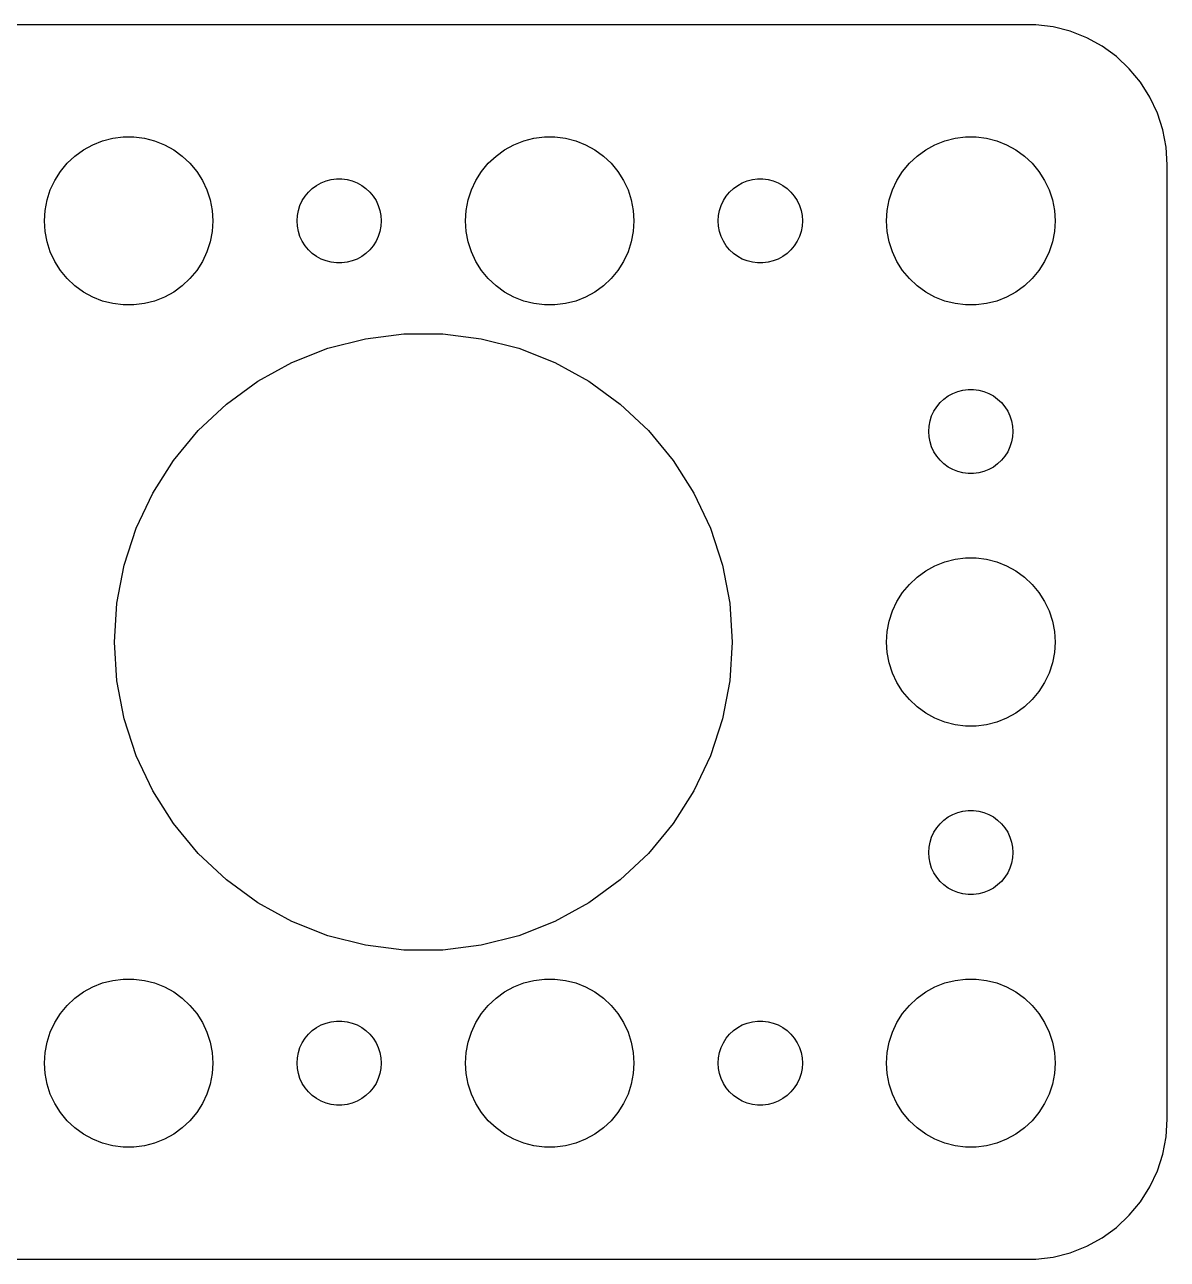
# Model space of a CAD drawing. Header units: metres. Extents: x -67 to 67, y 32 to 76.
# Drawn here: x 26.3 to 67, y 32.01 to 75.99 of the extents above; entities that cross this region are included whole.
import ezdxf

# ---------------------------------------------------------------- set-up
doc = ezdxf.new("R2010")
doc.units = ezdxf.units.M

msp = doc.modelspace()

# ---------------------------------------------------------------- linework, layer by layer
for p, q in [((62.3139, 75.9901), (-62.3139, 75.9901)), ((62.9369, 75.9114), (62.3139, 75.9901)), ((63.5451, 75.7553), (62.9369, 75.9114)), ((64.1289, 75.5241), (63.5451, 75.7553)), ((64.6791, 75.2216), (64.1289, 75.5241)), ((65.1871, 74.8526), (64.6791, 75.2216)), ((65.6448, 74.4227), (65.1871, 74.8526)), ((66.0451, 73.9389), (65.6448, 74.4227)), ((66.3815, 73.4088), (66.0451, 73.9389)), ((66.6489, 72.8406), (66.3815, 73.4088)), ((66.8429, 72.2434), (66.6489, 72.8406)), ((66.9606, 71.6267), (66.8429, 72.2434)), ((28.3925, 71.533), (28.7227, 71.7145)), ((28.7227, 71.7145), (29.0729, 71.8532)), ((29.0729, 71.8532), (29.4379, 71.9469)), ((29.4379, 71.9469), (29.8116, 71.9941)), ((29.8116, 71.9941), (30.1884, 71.9941)), ((30.1884, 71.9941), (30.5621, 71.9469)), ((30.5621, 71.9469), (30.927, 71.8532)), ((30.927, 71.8532), (31.2773, 71.7145)), ((31.2773, 71.7145), (31.6075, 71.533)), ((43.3925, 71.533), (43.7227, 71.7145)), ((43.7227, 71.7145), (44.0729, 71.8532)), ((44.0729, 71.8532), (44.4379, 71.9469)), ((44.4379, 71.9469), (44.8116, 71.9941)), ((44.8116, 71.9941), (45.1884, 71.9941)), ((45.1884, 71.9941), (45.5621, 71.9469)), ((45.5621, 71.9469), (45.927, 71.8532)), ((45.927, 71.8532), (46.2773, 71.7145)), ((46.2773, 71.7145), (46.6075, 71.533)), ((58.3925, 71.533), (58.7227, 71.7145)), ((58.7227, 71.7145), (59.0729, 71.8532)), ((59.0729, 71.8532), (59.4379, 71.9469)), ((59.4379, 71.9469), (59.8116, 71.9941)), ((59.8116, 71.9941), (60.1884, 71.9941)), ((60.1884, 71.9941), (60.5621, 71.9469)), ((60.5621, 71.9469), (60.927, 71.8532)), ((60.927, 71.8532), (61.2773, 71.7145)), ((61.2773, 71.7145), (61.6075, 71.533)), ((27.8131, 71.0536), (28.0877, 71.3115)), ((28.0877, 71.3115), (28.3925, 71.533)), ((31.6075, 71.533), (31.9123, 71.3115)), ((31.9123, 71.3115), (32.1869, 71.0536)), ((42.8131, 71.0536), (43.0877, 71.3115)), ((43.0877, 71.3115), (43.3925, 71.533)), ((46.6075, 71.533), (46.9123, 71.3115)), ((46.9123, 71.3115), (47.1869, 71.0536)), ((57.8131, 71.0536), (58.0877, 71.3115)), ((58.0877, 71.3115), (58.3925, 71.533)), ((61.6075, 71.533), (61.9123, 71.3115)), ((61.9123, 71.3115), (62.1869, 71.0536)), ((67, 71), (66.9606, 71.6267)), ((27.5729, 70.7634), (27.8131, 71.0536)), ((32.1869, 71.0536), (32.427, 70.7634)), ((42.5729, 70.7634), (42.8131, 71.0536)), ((47.1869, 71.0536), (47.427, 70.7634)), ((57.5729, 70.7634), (57.8131, 71.0536)), ((62.1869, 71.0536), (62.427, 70.7634)), ((67, 37), (67, 71)), ((27.2107, 70.1044), (27.3711, 70.4453)), ((27.3711, 70.4453), (27.5729, 70.7634)), ((32.427, 70.7634), (32.6289, 70.4453)), ((32.6289, 70.4453), (32.7893, 70.1044)), ((36.8613, 70.3572), (37.0365, 70.4266)), ((37.0365, 70.4266), (37.2189, 70.4734)), ((37.2189, 70.4734), (37.4058, 70.497)), ((37.4058, 70.497), (37.5942, 70.497)), ((37.5942, 70.497), (37.7811, 70.4734)), ((37.7811, 70.4734), (37.9635, 70.4266)), ((37.9635, 70.4266), (38.1387, 70.3572)), ((42.2107, 70.1044), (42.3711, 70.4453)), ((42.3711, 70.4453), (42.5729, 70.7634)), ((47.427, 70.7634), (47.6289, 70.4453)), ((47.6289, 70.4453), (47.7893, 70.1044)), ((51.8613, 70.3572), (52.0365, 70.4266)), ((52.0365, 70.4266), (52.2189, 70.4734)), ((52.2189, 70.4734), (52.4058, 70.497)), ((52.4058, 70.497), (52.5942, 70.497)), ((52.5942, 70.497), (52.7811, 70.4734)), ((52.7811, 70.4734), (52.9635, 70.4266)), ((52.9635, 70.4266), (53.1387, 70.3572)), ((57.2107, 70.1044), (57.3711, 70.4453)), ((57.3711, 70.4453), (57.5729, 70.7634)), ((62.427, 70.7634), (62.6289, 70.4453)), ((62.6289, 70.4453), (62.7893, 70.1044)), ((27.0942, 69.7461), (27.2107, 70.1044)), ((32.7893, 70.1044), (32.9057, 69.7461)), ((36.2865, 69.8817), (36.4065, 70.0268)), ((36.4065, 70.0268), (36.5439, 70.1558)), ((36.5439, 70.1558), (36.6963, 70.2665)), ((36.6963, 70.2665), (36.8613, 70.3572)), ((38.1387, 70.3572), (38.3037, 70.2665)), ((38.3037, 70.2665), (38.4561, 70.1558)), ((38.4561, 70.1558), (38.5934, 70.0268)), ((38.5934, 70.0268), (38.7135, 69.8817)), ((42.0942, 69.7461), (42.2107, 70.1044)), ((47.7893, 70.1044), (47.9057, 69.7461)), ((51.2865, 69.8817), (51.4065, 70.0268)), ((51.4065, 70.0268), (51.5439, 70.1558)), ((51.5439, 70.1558), (51.6963, 70.2665)), ((51.6963, 70.2665), (51.8613, 70.3572)), ((53.1387, 70.3572), (53.3037, 70.2665)), ((53.3037, 70.2665), (53.4561, 70.1558)), ((53.4561, 70.1558), (53.5934, 70.0268)), ((53.5934, 70.0268), (53.7135, 69.8817)), ((57.0942, 69.7461), (57.2107, 70.1044)), ((62.7893, 70.1044), (62.9057, 69.7461)), ((27.0237, 69.376), (27.0942, 69.7461)), ((32.9057, 69.7461), (32.9763, 69.376)), ((36.0471, 69.373), (36.1053, 69.5522)), ((36.1053, 69.5522), (36.1855, 69.7226)), ((36.1855, 69.7226), (36.2865, 69.8817)), ((38.7135, 69.8817), (38.8145, 69.7226)), ((38.8145, 69.7226), (38.8947, 69.5522)), ((38.8947, 69.5522), (38.9529, 69.373)), ((42.0237, 69.376), (42.0942, 69.7461)), ((47.9057, 69.7461), (47.9763, 69.376)), ((51.0471, 69.373), (51.1053, 69.5522)), ((51.1053, 69.5522), (51.1855, 69.7226)), ((51.1855, 69.7226), (51.2865, 69.8817)), ((53.7135, 69.8817), (53.8145, 69.7226)), ((53.8145, 69.7226), (53.8947, 69.5522)), ((53.8947, 69.5522), (53.9529, 69.373)), ((57.0237, 69.376), (57.0942, 69.7461)), ((62.9057, 69.7461), (62.9763, 69.376)), ((27, 69), (27.0237, 69.376)), ((32.9763, 69.376), (33, 69)), ((36, 69), (36.0118, 69.188)), ((36.0118, 69.188), (36.0471, 69.373)), ((38.9529, 69.373), (38.9882, 69.188)), ((38.9882, 69.188), (39, 69)), ((42, 69), (42.0237, 69.376)), ((47.9763, 69.376), (48, 69)), ((51, 69), (51.0118, 69.188)), ((51.0118, 69.188), (51.0471, 69.373)), ((53.9529, 69.373), (53.9882, 69.188)), ((53.9882, 69.188), (54, 69)), ((57, 69), (57.0237, 69.376)), ((62.9763, 69.376), (63, 69)), ((27.0237, 68.624), (27, 69)), ((27.0942, 68.2539), (27.0237, 68.624)), ((32.9763, 68.624), (32.9057, 68.2539)), ((33, 69), (32.9763, 68.624)), ((36.0118, 68.812), (36, 69)), ((36.0471, 68.627), (36.0118, 68.812)), ((36.1053, 68.4478), (36.0471, 68.627)), ((38.9529, 68.627), (38.8947, 68.4478)), ((38.9882, 68.812), (38.9529, 68.627)), ((39, 69), (38.9882, 68.812)), ((42.0237, 68.624), (42, 69)), ((42.0942, 68.2539), (42.0237, 68.624)), ((47.9763, 68.624), (47.9057, 68.2539)), ((48, 69), (47.9763, 68.624)), ((51.0118, 68.812), (51, 69)), ((51.0471, 68.627), (51.0118, 68.812)), ((51.1053, 68.4478), (51.0471, 68.627)), ((53.9529, 68.627), (53.8947, 68.4478)), ((53.9882, 68.812), (53.9529, 68.627)), ((54, 69), (53.9882, 68.812)), ((57.0237, 68.624), (57, 69)), ((57.0942, 68.2539), (57.0237, 68.624)), ((62.9763, 68.624), (62.9057, 68.2539)), ((63, 69), (62.9763, 68.624)), ((27.2107, 67.8956), (27.0942, 68.2539)), ((32.9057, 68.2539), (32.7893, 67.8956)), ((36.1855, 68.2774), (36.1053, 68.4478)), ((36.2865, 68.1183), (36.1855, 68.2774)), ((38.8145, 68.2774), (38.7135, 68.1183)), ((38.8947, 68.4478), (38.8145, 68.2774)), ((42.2107, 67.8956), (42.0942, 68.2539)), ((47.9057, 68.2539), (47.7893, 67.8956)), ((51.1855, 68.2774), (51.1053, 68.4478)), ((51.2865, 68.1183), (51.1855, 68.2774)), ((53.8145, 68.2774), (53.7135, 68.1183)), ((53.8947, 68.4478), (53.8145, 68.2774)), ((57.2107, 67.8956), (57.0942, 68.2539)), ((62.9057, 68.2539), (62.7893, 67.8956)), ((27.3711, 67.5547), (27.2107, 67.8956)), ((32.7893, 67.8956), (32.6289, 67.5547)), ((36.4065, 67.9732), (36.2865, 68.1183)), ((36.5439, 67.8442), (36.4065, 67.9732)), ((36.6963, 67.7335), (36.5439, 67.8442)), ((36.8613, 67.6427), (36.6963, 67.7335)), ((38.3037, 67.7335), (38.1387, 67.6427)), ((38.4561, 67.8442), (38.3037, 67.7335)), ((38.5934, 67.9732), (38.4561, 67.8442)), ((38.7135, 68.1183), (38.5934, 67.9732)), ((42.3711, 67.5547), (42.2107, 67.8956)), ((47.7893, 67.8956), (47.6289, 67.5547)), ((51.4065, 67.9732), (51.2865, 68.1183)), ((51.5439, 67.8442), (51.4065, 67.9732)), ((51.6963, 67.7335), (51.5439, 67.8442)), ((51.8613, 67.6427), (51.6963, 67.7335)), ((53.3037, 67.7335), (53.1387, 67.6427)), ((53.4561, 67.8442), (53.3037, 67.7335)), ((53.5934, 67.9732), (53.4561, 67.8442)), ((53.7135, 68.1183), (53.5934, 67.9732)), ((57.3711, 67.5547), (57.2107, 67.8956)), ((62.7893, 67.8956), (62.6289, 67.5547)), ((27.5729, 67.2366), (27.3711, 67.5547)), ((32.6289, 67.5547), (32.427, 67.2366)), ((37.0365, 67.5734), (36.8613, 67.6427)), ((37.2189, 67.5266), (37.0365, 67.5734)), ((37.4058, 67.5029), (37.2189, 67.5266)), ((37.5942, 67.5029), (37.4058, 67.5029)), ((37.7811, 67.5266), (37.5942, 67.5029)), ((37.9635, 67.5734), (37.7811, 67.5266)), ((38.1387, 67.6427), (37.9635, 67.5734)), ((42.5729, 67.2366), (42.3711, 67.5547)), ((47.6289, 67.5547), (47.427, 67.2366)), ((52.0365, 67.5734), (51.8613, 67.6427)), ((52.2189, 67.5266), (52.0365, 67.5734)), ((52.4058, 67.5029), (52.2189, 67.5266)), ((52.5942, 67.5029), (52.4058, 67.5029)), ((52.7811, 67.5266), (52.5942, 67.5029)), ((52.9635, 67.5734), (52.7811, 67.5266)), ((53.1387, 67.6427), (52.9635, 67.5734)), ((57.5729, 67.2366), (57.3711, 67.5547)), ((62.6289, 67.5547), (62.427, 67.2366)), ((27.8131, 66.9464), (27.5729, 67.2366)), ((28.0877, 66.6884), (27.8131, 66.9464)), ((32.1869, 66.9464), (31.9123, 66.6884)), ((32.427, 67.2366), (32.1869, 66.9464)), ((42.8131, 66.9464), (42.5729, 67.2366)), ((43.0877, 66.6884), (42.8131, 66.9464)), ((47.1869, 66.9464), (46.9123, 66.6884)), ((47.427, 67.2366), (47.1869, 66.9464)), ((57.8131, 66.9464), (57.5729, 67.2366)), ((58.0877, 66.6884), (57.8131, 66.9464)), ((62.1869, 66.9464), (61.9123, 66.6884)), ((62.427, 67.2366), (62.1869, 66.9464)), ((28.3925, 66.467), (28.0877, 66.6884)), ((28.7227, 66.2855), (28.3925, 66.467)), ((31.6075, 66.467), (31.2773, 66.2855)), ((31.9123, 66.6884), (31.6075, 66.467)), ((43.3925, 66.467), (43.0877, 66.6884)), ((43.7227, 66.2855), (43.3925, 66.467)), ((46.6075, 66.467), (46.2773, 66.2855)), ((46.9123, 66.6884), (46.6075, 66.467)), ((58.3925, 66.467), (58.0877, 66.6884)), ((58.7227, 66.2855), (58.3925, 66.467)), ((61.6075, 66.467), (61.2773, 66.2855)), ((61.9123, 66.6884), (61.6075, 66.467)), ((29.0729, 66.1468), (28.7227, 66.2855)), ((29.4379, 66.0531), (29.0729, 66.1468)), ((29.8116, 66.0059), (29.4379, 66.0531)), ((30.1884, 66.0059), (29.8116, 66.0059)), ((30.5621, 66.0531), (30.1884, 66.0059)), ((30.927, 66.1468), (30.5621, 66.0531)), ((31.2773, 66.2855), (30.927, 66.1468)), ((44.0729, 66.1468), (43.7227, 66.2855)), ((44.4379, 66.0531), (44.0729, 66.1468)), ((44.8116, 66.0059), (44.4379, 66.0531)), ((45.1884, 66.0059), (44.8116, 66.0059)), ((45.5621, 66.0531), (45.1884, 66.0059)), ((45.927, 66.1468), (45.5621, 66.0531)), ((46.2773, 66.2855), (45.927, 66.1468)), ((59.0729, 66.1468), (58.7227, 66.2855)), ((59.4379, 66.0531), (59.0729, 66.1468)), ((59.8116, 66.0059), (59.4379, 66.0531)), ((60.1884, 66.0059), (59.8116, 66.0059)), ((60.5621, 66.0531), (60.1884, 66.0059)), ((60.927, 66.1468), (60.5621, 66.0531)), ((61.2773, 66.2855), (60.927, 66.1468)), ((37.1008, 64.4616), (38.4388, 64.8051)), ((38.4388, 64.8051), (39.8093, 64.9783)), ((39.8093, 64.9783), (41.1907, 64.9783)), ((41.1907, 64.9783), (42.5612, 64.8051)), ((42.5612, 64.8051), (43.8992, 64.4616)), ((35.8164, 63.9531), (37.1008, 64.4616)), ((43.8992, 64.4616), (45.1836, 63.9531)), ((34.6059, 63.2876), (35.8164, 63.9531)), ((45.1836, 63.9531), (46.3941, 63.2876)), ((33.4883, 62.4756), (34.6059, 63.2876)), ((46.3941, 63.2876), (47.5117, 62.4756)), ((59.3613, 62.8572), (59.5365, 62.9266)), ((59.5365, 62.9266), (59.7189, 62.9734)), ((59.7189, 62.9734), (59.9058, 62.997)), ((59.9058, 62.997), (60.0942, 62.997)), ((60.0942, 62.997), (60.2811, 62.9734)), ((60.2811, 62.9734), (60.4635, 62.9266)), ((60.4635, 62.9266), (60.6387, 62.8572)), ((32.4813, 61.53), (33.4883, 62.4756)), ((47.5117, 62.4756), (48.5186, 61.53)), ((58.7865, 62.3817), (58.9065, 62.5268)), ((58.9065, 62.5268), (59.0439, 62.6558)), ((59.0439, 62.6558), (59.1963, 62.7665)), ((59.1963, 62.7665), (59.3613, 62.8572)), ((60.6387, 62.8572), (60.8037, 62.7665)), ((60.8037, 62.7665), (60.9561, 62.6558)), ((60.9561, 62.6558), (61.0934, 62.5268)), ((61.0934, 62.5268), (61.2135, 62.3817)), ((58.5471, 61.873), (58.6053, 62.0522)), ((58.6053, 62.0522), (58.6855, 62.2226)), ((58.6855, 62.2226), (58.7865, 62.3817)), ((61.2135, 62.3817), (61.3145, 62.2226)), ((61.3145, 62.2226), (61.3947, 62.0522)), ((61.3947, 62.0522), (61.4529, 61.873)), ((58.5, 61.5), (58.5118, 61.688)), ((58.5118, 61.688), (58.5471, 61.873)), ((61.4529, 61.873), (61.4882, 61.688)), ((61.4882, 61.688), (61.5, 61.5)), ((31.6008, 60.4656), (32.4813, 61.53)), ((48.5186, 61.53), (49.3992, 60.4656)), ((58.5118, 61.312), (58.5, 61.5)), ((58.5471, 61.127), (58.5118, 61.312)), ((61.4882, 61.312), (61.4529, 61.127)), ((61.5, 61.5), (61.4882, 61.312)), ((58.6053, 60.9478), (58.5471, 61.127)), ((58.6855, 60.7774), (58.6053, 60.9478)), ((58.7865, 60.6183), (58.6855, 60.7774)), ((61.3145, 60.7774), (61.2135, 60.6183)), ((61.3947, 60.9478), (61.3145, 60.7774)), ((61.4529, 61.127), (61.3947, 60.9478)), ((30.8606, 59.2993), (31.6008, 60.4656)), ((49.3992, 60.4656), (50.1394, 59.2993)), ((58.9065, 60.4732), (58.7865, 60.6183)), ((59.0439, 60.3442), (58.9065, 60.4732)), ((59.1963, 60.2335), (59.0439, 60.3442)), ((60.9561, 60.3442), (60.8037, 60.2335)), ((61.0934, 60.4732), (60.9561, 60.3442)), ((61.2135, 60.6183), (61.0934, 60.4732)), ((59.3613, 60.1427), (59.1963, 60.2335)), ((59.5365, 60.0734), (59.3613, 60.1427)), ((59.7189, 60.0266), (59.5365, 60.0734)), ((59.9058, 60.0029), (59.7189, 60.0266)), ((60.0942, 60.0029), (59.9058, 60.0029)), ((60.2811, 60.0266), (60.0942, 60.0029)), ((60.4635, 60.0734), (60.2811, 60.0266)), ((60.6387, 60.1427), (60.4635, 60.0734)), ((60.8037, 60.2335), (60.6387, 60.1427)), ((30.2724, 58.0494), (30.8606, 59.2993)), ((50.1394, 59.2993), (50.7275, 58.0494)), ((29.8456, 56.7356), (30.2724, 58.0494)), ((50.7275, 58.0494), (51.1544, 56.7356)), ((29.5867, 55.3787), (29.8456, 56.7356)), ((51.1544, 56.7356), (51.4133, 55.3787)), ((58.7227, 56.7145), (59.0729, 56.8532)), ((59.0729, 56.8532), (59.4379, 56.9469)), ((59.4379, 56.9469), (59.8116, 56.9941)), ((59.8116, 56.9941), (60.1884, 56.9941)), ((60.1884, 56.9941), (60.5621, 56.9469)), ((60.5621, 56.9469), (60.927, 56.8532)), ((60.927, 56.8532), (61.2773, 56.7145)), ((57.8131, 56.0536), (58.0877, 56.3115)), ((58.0877, 56.3115), (58.3925, 56.533)), ((58.3925, 56.533), (58.7227, 56.7145)), ((61.2773, 56.7145), (61.6075, 56.533)), ((61.6075, 56.533), (61.9123, 56.3115)), ((61.9123, 56.3115), (62.1869, 56.0536)), ((57.5729, 55.7634), (57.8131, 56.0536)), ((62.1869, 56.0536), (62.427, 55.7634)), ((57.2107, 55.1044), (57.3711, 55.4453)), ((57.3711, 55.4453), (57.5729, 55.7634)), ((62.427, 55.7634), (62.6289, 55.4453)), ((62.6289, 55.4453), (62.7893, 55.1044)), ((29.5, 54), (29.5867, 55.3787)), ((51.4133, 55.3787), (51.5, 54)), ((57.0942, 54.7461), (57.2107, 55.1044)), ((62.7893, 55.1044), (62.9057, 54.7461)), ((57.0237, 54.376), (57.0942, 54.7461)), ((62.9057, 54.7461), (62.9763, 54.376)), ((57, 54), (57.0237, 54.376)), ((62.9763, 54.376), (63, 54)), ((29.5867, 52.6213), (29.5, 54)), ((51.5, 54), (51.4133, 52.6213)), ((57.0237, 53.624), (57, 54)), ((63, 54), (62.9763, 53.624)), ((57.0942, 53.2539), (57.0237, 53.624)), ((57.2107, 52.8956), (57.0942, 53.2539)), ((62.9057, 53.2539), (62.7893, 52.8956)), ((62.9763, 53.624), (62.9057, 53.2539)), ((57.3711, 52.5547), (57.2107, 52.8956)), ((62.7893, 52.8956), (62.6289, 52.5547)), ((29.8456, 51.2644), (29.5867, 52.6213)), ((51.4133, 52.6213), (51.1544, 51.2644)), ((57.5729, 52.2366), (57.3711, 52.5547)), ((62.6289, 52.5547), (62.427, 52.2366)), ((57.8131, 51.9464), (57.5729, 52.2366)), ((58.0877, 51.6885), (57.8131, 51.9464)), ((62.1869, 51.9464), (61.9123, 51.6885)), ((62.427, 52.2366), (62.1869, 51.9464)), ((58.3925, 51.467), (58.0877, 51.6885)), ((58.7227, 51.2855), (58.3925, 51.467)), ((61.6075, 51.467), (61.2773, 51.2855)), ((61.9123, 51.6885), (61.6075, 51.467)), ((30.2724, 49.9506), (29.8456, 51.2644)), ((51.1544, 51.2644), (50.7275, 49.9506)), ((59.0729, 51.1468), (58.7227, 51.2855)), ((59.4379, 51.0531), (59.0729, 51.1468)), ((59.8116, 51.0059), (59.4379, 51.0531)), ((60.5621, 51.0531), (60.1884, 51.0059)), ((60.927, 51.1468), (60.5621, 51.0531)), ((61.2773, 51.2855), (60.927, 51.1468)), ((60.1884, 51.0059), (59.8116, 51.0059)), ((30.8606, 48.7007), (30.2724, 49.9506)), ((50.7275, 49.9506), (50.1394, 48.7007)), ((31.6008, 47.5344), (30.8606, 48.7007)), ((50.1394, 48.7007), (49.3992, 47.5344)), ((59.5365, 47.9266), (59.7189, 47.9734)), ((59.7189, 47.9734), (59.9058, 47.9971)), ((59.9058, 47.9971), (60.0942, 47.9971)), ((60.0942, 47.9971), (60.2811, 47.9734)), ((60.2811, 47.9734), (60.4635, 47.9266)), ((32.4813, 46.47), (31.6008, 47.5344)), ((49.3992, 47.5344), (48.5186, 46.47)), ((58.7865, 47.3817), (58.9065, 47.5268)), ((58.9065, 47.5268), (59.0439, 47.6558)), ((59.0439, 47.6558), (59.1963, 47.7665)), ((59.1963, 47.7665), (59.3613, 47.8573)), ((59.3613, 47.8573), (59.5365, 47.9266)), ((60.4635, 47.9266), (60.6387, 47.8573)), ((60.6387, 47.8573), (60.8037, 47.7665)), ((60.8037, 47.7665), (60.9561, 47.6558)), ((60.9561, 47.6558), (61.0934, 47.5268)), ((61.0934, 47.5268), (61.2135, 47.3817)), ((58.6053, 47.0522), (58.6855, 47.2226)), ((58.6855, 47.2226), (58.7865, 47.3817)), ((61.2135, 47.3817), (61.3145, 47.2226)), ((61.3145, 47.2226), (61.3947, 47.0522)), ((58.5, 46.5), (58.5118, 46.688)), ((58.5118, 46.688), (58.5471, 46.873)), ((58.5471, 46.873), (58.6053, 47.0522)), ((61.3947, 47.0522), (61.4529, 46.873)), ((61.4529, 46.873), (61.4882, 46.688)), ((61.4882, 46.688), (61.5, 46.5)), ((33.4883, 45.5244), (32.4813, 46.47)), ((48.5186, 46.47), (47.5117, 45.5244)), ((58.5118, 46.312), (58.5, 46.5)), ((58.5471, 46.127), (58.5118, 46.312)), ((61.4882, 46.312), (61.4529, 46.127)), ((61.5, 46.5), (61.4882, 46.312)), ((58.6053, 45.9478), (58.5471, 46.127)), ((58.6855, 45.7774), (58.6053, 45.9478)), ((58.7865, 45.6183), (58.6855, 45.7774)), ((61.3145, 45.7774), (61.2135, 45.6183)), ((61.3947, 45.9478), (61.3145, 45.7774)), ((61.4529, 46.127), (61.3947, 45.9478)), ((34.6059, 44.7124), (33.4883, 45.5244)), ((47.5117, 45.5244), (46.3941, 44.7124)), ((58.9065, 45.4732), (58.7865, 45.6183)), ((59.0439, 45.3442), (58.9065, 45.4732)), ((59.1963, 45.2335), (59.0439, 45.3442)), ((60.9561, 45.3442), (60.8037, 45.2335)), ((61.0934, 45.4732), (60.9561, 45.3442)), ((61.2135, 45.6183), (61.0934, 45.4732)), ((59.3613, 45.1428), (59.1963, 45.2335)), ((59.5365, 45.0734), (59.3613, 45.1428)), ((59.7189, 45.0266), (59.5365, 45.0734)), ((59.9058, 45.003), (59.7189, 45.0266)), ((60.0942, 45.003), (59.9058, 45.003)), ((60.2811, 45.0266), (60.0942, 45.003)), ((60.4635, 45.0734), (60.2811, 45.0266)), ((60.6387, 45.1428), (60.4635, 45.0734)), ((60.8037, 45.2335), (60.6387, 45.1428)), ((35.8164, 44.0469), (34.6059, 44.7124)), ((46.3941, 44.7124), (45.1836, 44.0469)), ((37.1008, 43.5384), (35.8164, 44.0469)), ((45.1836, 44.0469), (43.8992, 43.5384)), ((38.4388, 43.1949), (37.1008, 43.5384)), ((39.8093, 43.0217), (38.4388, 43.1949)), ((42.5612, 43.1949), (41.1907, 43.0217)), ((43.8992, 43.5384), (42.5612, 43.1949)), ((41.1907, 43.0217), (39.8093, 43.0217)), ((28.7227, 41.7145), (29.0729, 41.8532)), ((29.0729, 41.8532), (29.4379, 41.9469)), ((29.4379, 41.9469), (29.8116, 41.9941)), ((29.8116, 41.9941), (30.1884, 41.9941)), ((30.1884, 41.9941), (30.5621, 41.9469)), ((30.5621, 41.9469), (30.927, 41.8532)), ((30.927, 41.8532), (31.2773, 41.7145)), ((43.7227, 41.7145), (44.0729, 41.8532)), ((44.0729, 41.8532), (44.4379, 41.9469)), ((44.4379, 41.9469), (44.8116, 41.9941)), ((44.8116, 41.9941), (45.1884, 41.9941)), ((45.1884, 41.9941), (45.5621, 41.9469)), ((45.5621, 41.9469), (45.927, 41.8532)), ((45.927, 41.8532), (46.2773, 41.7145)), ((58.7227, 41.7145), (59.0729, 41.8532)), ((59.0729, 41.8532), (59.4379, 41.9469)), ((59.4379, 41.9469), (59.8116, 41.9941)), ((59.8116, 41.9941), (60.1884, 41.9941)), ((60.1884, 41.9941), (60.5621, 41.9469)), ((60.5621, 41.9469), (60.927, 41.8532)), ((60.927, 41.8532), (61.2773, 41.7145)), ((28.0877, 41.3116), (28.3925, 41.533)), ((28.3925, 41.533), (28.7227, 41.7145)), ((31.2773, 41.7145), (31.6075, 41.533)), ((31.6075, 41.533), (31.9123, 41.3116)), ((43.0877, 41.3116), (43.3925, 41.533)), ((43.3925, 41.533), (43.7227, 41.7145)), ((46.2773, 41.7145), (46.6075, 41.533)), ((46.6075, 41.533), (46.9123, 41.3116)), ((58.0877, 41.3116), (58.3925, 41.533)), ((58.3925, 41.533), (58.7227, 41.7145)), ((61.2773, 41.7145), (61.6075, 41.533)), ((61.6075, 41.533), (61.9123, 41.3116)), ((27.5729, 40.7634), (27.8131, 41.0536)), ((27.8131, 41.0536), (28.0877, 41.3116)), ((31.9123, 41.3116), (32.1869, 41.0536)), ((32.1869, 41.0536), (32.427, 40.7634)), ((42.5729, 40.7634), (42.8131, 41.0536)), ((42.8131, 41.0536), (43.0877, 41.3116)), ((46.9123, 41.3116), (47.1869, 41.0536)), ((47.1869, 41.0536), (47.427, 40.7634)), ((57.5729, 40.7634), (57.8131, 41.0536)), ((57.8131, 41.0536), (58.0877, 41.3116)), ((61.9123, 41.3116), (62.1869, 41.0536)), ((62.1869, 41.0536), (62.427, 40.7634)), ((27.3711, 40.4453), (27.5729, 40.7634)), ((32.427, 40.7634), (32.6289, 40.4453)), ((37.0365, 40.4266), (37.2189, 40.4734)), ((37.2189, 40.4734), (37.4058, 40.4971)), ((37.4058, 40.4971), (37.5942, 40.4971)), ((37.5942, 40.4971), (37.7811, 40.4734)), ((37.7811, 40.4734), (37.9635, 40.4266)), ((42.3711, 40.4453), (42.5729, 40.7634)), ((47.427, 40.7634), (47.6289, 40.4453)), ((52.0365, 40.4266), (52.2189, 40.4734)), ((52.2189, 40.4734), (52.4058, 40.4971)), ((52.4058, 40.4971), (52.5942, 40.4971)), ((52.5942, 40.4971), (52.7811, 40.4734)), ((52.7811, 40.4734), (52.9635, 40.4266)), ((57.3711, 40.4453), (57.5729, 40.7634)), ((62.427, 40.7634), (62.6289, 40.4453)), ((27.0942, 39.7461), (27.2107, 40.1044)), ((27.2107, 40.1044), (27.3711, 40.4453)), ((32.6289, 40.4453), (32.7893, 40.1044)), ((32.7893, 40.1044), (32.9057, 39.7461)), ((36.2865, 39.8817), (36.4065, 40.0268)), ((36.4065, 40.0268), (36.5439, 40.1558)), ((36.5439, 40.1558), (36.6963, 40.2665)), ((36.6963, 40.2665), (36.8613, 40.3573)), ((36.8613, 40.3573), (37.0365, 40.4266)), ((37.9635, 40.4266), (38.1387, 40.3573)), ((38.1387, 40.3573), (38.3037, 40.2665)), ((38.3037, 40.2665), (38.4561, 40.1558)), ((38.4561, 40.1558), (38.5934, 40.0268)), ((38.5934, 40.0268), (38.7135, 39.8817)), ((42.0942, 39.7461), (42.2107, 40.1044)), ((42.2107, 40.1044), (42.3711, 40.4453)), ((47.6289, 40.4453), (47.7893, 40.1044)), ((47.7893, 40.1044), (47.9057, 39.7461)), ((51.2865, 39.8817), (51.4065, 40.0268)), ((51.4065, 40.0268), (51.5439, 40.1558)), ((51.5439, 40.1558), (51.6963, 40.2665)), ((51.6963, 40.2665), (51.8613, 40.3573)), ((51.8613, 40.3573), (52.0365, 40.4266)), ((52.9635, 40.4266), (53.1387, 40.3573)), ((53.1387, 40.3573), (53.3037, 40.2665)), ((53.3037, 40.2665), (53.4561, 40.1558)), ((53.4561, 40.1558), (53.5934, 40.0268)), ((53.5934, 40.0268), (53.7135, 39.8817)), ((57.0942, 39.7461), (57.2107, 40.1044)), ((57.2107, 40.1044), (57.3711, 40.4453)), ((62.6289, 40.4453), (62.7893, 40.1044)), ((62.7893, 40.1044), (62.9057, 39.7461)), ((27.0237, 39.376), (27.0942, 39.7461)), ((32.9057, 39.7461), (32.9763, 39.376)), ((36.1053, 39.5522), (36.1855, 39.7226)), ((36.1855, 39.7226), (36.2865, 39.8817)), ((38.7135, 39.8817), (38.8145, 39.7226)), ((38.8145, 39.7226), (38.8947, 39.5522)), ((42.0237, 39.376), (42.0942, 39.7461)), ((47.9057, 39.7461), (47.9763, 39.376)), ((51.1053, 39.5522), (51.1855, 39.7226)), ((51.1855, 39.7226), (51.2865, 39.8817)), ((53.7135, 39.8817), (53.8145, 39.7226)), ((53.8145, 39.7226), (53.8947, 39.5522)), ((57.0237, 39.376), (57.0942, 39.7461)), ((62.9057, 39.7461), (62.9763, 39.376)), ((27, 39), (27.0237, 39.376)), ((32.9763, 39.376), (33, 39)), ((36, 39), (36.0118, 39.188)), ((36.0118, 39.188), (36.0471, 39.373)), ((36.0471, 39.373), (36.1053, 39.5522)), ((38.8947, 39.5522), (38.9529, 39.373)), ((38.9529, 39.373), (38.9882, 39.188)), ((38.9882, 39.188), (39, 39)), ((42, 39), (42.0237, 39.376)), ((47.9763, 39.376), (48, 39)), ((51, 39), (51.0118, 39.188)), ((51.0118, 39.188), (51.0471, 39.373)), ((51.0471, 39.373), (51.1053, 39.5522)), ((53.8947, 39.5522), (53.9529, 39.373)), ((53.9529, 39.373), (53.9882, 39.188)), ((53.9882, 39.188), (54, 39)), ((57, 39), (57.0237, 39.376)), ((62.9763, 39.376), (63, 39)), ((27.0237, 38.624), (27, 39)), ((33, 39), (32.9763, 38.624)), ((36.0118, 38.812), (36, 39)), ((36.0471, 38.627), (36.0118, 38.812)), ((38.9882, 38.812), (38.9529, 38.627)), ((39, 39), (38.9882, 38.812)), ((42.0237, 38.624), (42, 39)), ((48, 39), (47.9763, 38.624)), ((51.0118, 38.812), (51, 39)), ((51.0471, 38.627), (51.0118, 38.812)), ((53.9882, 38.812), (53.9529, 38.627)), ((54, 39), (53.9882, 38.812)), ((57.0237, 38.624), (57, 39)), ((63, 39), (62.9763, 38.624)), ((27.0942, 38.2539), (27.0237, 38.624)), ((32.9763, 38.624), (32.9057, 38.2539)), ((36.1053, 38.4478), (36.0471, 38.627)), ((36.1855, 38.2774), (36.1053, 38.4478)), ((36.2865, 38.1183), (36.1855, 38.2774)), ((38.8145, 38.2774), (38.7135, 38.1183)), ((38.8947, 38.4478), (38.8145, 38.2774)), ((38.9529, 38.627), (38.8947, 38.4478)), ((42.0942, 38.2539), (42.0237, 38.624)), ((47.9763, 38.624), (47.9057, 38.2539)), ((51.1053, 38.4478), (51.0471, 38.627)), ((51.1855, 38.2774), (51.1053, 38.4478)), ((51.2865, 38.1183), (51.1855, 38.2774)), ((53.8145, 38.2774), (53.7135, 38.1183)), ((53.8947, 38.4478), (53.8145, 38.2774)), ((53.9529, 38.627), (53.8947, 38.4478)), ((57.0942, 38.2539), (57.0237, 38.624)), ((62.9763, 38.624), (62.9057, 38.2539)), ((27.2107, 37.8956), (27.0942, 38.2539)), ((27.3711, 37.5547), (27.2107, 37.8956)), ((32.7893, 37.8956), (32.6289, 37.5547)), ((32.9057, 38.2539), (32.7893, 37.8956)), ((36.4065, 37.9732), (36.2865, 38.1183)), ((36.5439, 37.8442), (36.4065, 37.9732)), ((36.6963, 37.7335), (36.5439, 37.8442)), ((38.4561, 37.8442), (38.3037, 37.7335)), ((38.5934, 37.9732), (38.4561, 37.8442)), ((38.7135, 38.1183), (38.5934, 37.9732)), ((42.2107, 37.8956), (42.0942, 38.2539)), ((42.3711, 37.5547), (42.2107, 37.8956)), ((47.7893, 37.8956), (47.6289, 37.5547)), ((47.9057, 38.2539), (47.7893, 37.8956)), ((51.4065, 37.9732), (51.2865, 38.1183)), ((51.5439, 37.8442), (51.4065, 37.9732)), ((51.6963, 37.7335), (51.5439, 37.8442)), ((53.4561, 37.8442), (53.3037, 37.7335)), ((53.5934, 37.9732), (53.4561, 37.8442)), ((53.7135, 38.1183), (53.5934, 37.9732)), ((57.2107, 37.8956), (57.0942, 38.2539)), ((57.3711, 37.5547), (57.2107, 37.8956)), ((62.7893, 37.8956), (62.6289, 37.5547)), ((62.9057, 38.2539), (62.7893, 37.8956)), ((27.5729, 37.2366), (27.3711, 37.5547)), ((32.6289, 37.5547), (32.427, 37.2366)), ((36.8613, 37.6428), (36.6963, 37.7335)), ((37.0365, 37.5734), (36.8613, 37.6428)), ((37.2189, 37.5266), (37.0365, 37.5734)), ((37.4058, 37.503), (37.2189, 37.5266)), ((37.5942, 37.503), (37.4058, 37.503)), ((37.7811, 37.5266), (37.5942, 37.503)), ((37.9635, 37.5734), (37.7811, 37.5266)), ((38.1387, 37.6428), (37.9635, 37.5734)), ((38.3037, 37.7335), (38.1387, 37.6428)), ((42.5729, 37.2366), (42.3711, 37.5547)), ((47.6289, 37.5547), (47.427, 37.2366)), ((51.8613, 37.6428), (51.6963, 37.7335)), ((52.0365, 37.5734), (51.8613, 37.6428)), ((52.2189, 37.5266), (52.0365, 37.5734)), ((52.4058, 37.503), (52.2189, 37.5266)), ((52.5942, 37.503), (52.4058, 37.503)), ((52.7811, 37.5266), (52.5942, 37.503)), ((52.9635, 37.5734), (52.7811, 37.5266)), ((53.1387, 37.6428), (52.9635, 37.5734)), ((53.3037, 37.7335), (53.1387, 37.6428)), ((57.5729, 37.2366), (57.3711, 37.5547)), ((62.6289, 37.5547), (62.427, 37.2366)), ((27.8131, 36.9464), (27.5729, 37.2366)), ((28.0877, 36.6885), (27.8131, 36.9464)), ((32.1869, 36.9464), (31.9123, 36.6885)), ((32.427, 37.2366), (32.1869, 36.9464)), ((42.8131, 36.9464), (42.5729, 37.2366)), ((43.0877, 36.6885), (42.8131, 36.9464)), ((47.1869, 36.9464), (46.9123, 36.6885)), ((47.427, 37.2366), (47.1869, 36.9464)), ((57.8131, 36.9464), (57.5729, 37.2366)), ((58.0877, 36.6885), (57.8131, 36.9464)), ((62.1869, 36.9464), (61.9123, 36.6885)), ((62.427, 37.2366), (62.1869, 36.9464)), ((66.9606, 36.3733), (67, 37)), ((28.3925, 36.467), (28.0877, 36.6885)), ((31.9123, 36.6885), (31.6075, 36.467)), ((43.3925, 36.467), (43.0877, 36.6885)), ((46.9123, 36.6885), (46.6075, 36.467)), ((58.3925, 36.467), (58.0877, 36.6885)), ((61.9123, 36.6885), (61.6075, 36.467)), ((28.7227, 36.2855), (28.3925, 36.467)), ((29.0729, 36.1468), (28.7227, 36.2855)), ((29.4379, 36.0531), (29.0729, 36.1468)), ((30.927, 36.1468), (30.5621, 36.0531)), ((31.2773, 36.2855), (30.927, 36.1468)), ((31.6075, 36.467), (31.2773, 36.2855)), ((43.7227, 36.2855), (43.3925, 36.467)), ((44.0729, 36.1468), (43.7227, 36.2855)), ((44.4379, 36.0531), (44.0729, 36.1468)), ((45.927, 36.1468), (45.5621, 36.0531)), ((46.2773, 36.2855), (45.927, 36.1468)), ((46.6075, 36.467), (46.2773, 36.2855)), ((58.7227, 36.2855), (58.3925, 36.467)), ((59.0729, 36.1468), (58.7227, 36.2855)), ((59.4379, 36.0531), (59.0729, 36.1468)), ((60.927, 36.1468), (60.5621, 36.0531)), ((61.2773, 36.2855), (60.927, 36.1468)), ((61.6075, 36.467), (61.2773, 36.2855)), ((66.8429, 35.7566), (66.9606, 36.3733)), ((29.8116, 36.0059), (29.4379, 36.0531)), ((30.1884, 36.0059), (29.8116, 36.0059)), ((30.5621, 36.0531), (30.1884, 36.0059)), ((44.8116, 36.0059), (44.4379, 36.0531)), ((45.1884, 36.0059), (44.8116, 36.0059)), ((45.5621, 36.0531), (45.1884, 36.0059)), ((59.8116, 36.0059), (59.4379, 36.0531)), ((60.1884, 36.0059), (59.8116, 36.0059)), ((60.5621, 36.0531), (60.1884, 36.0059)), ((66.6489, 35.1594), (66.8429, 35.7566)), ((66.3815, 34.5912), (66.6489, 35.1594)), ((66.0451, 34.0611), (66.3815, 34.5912)), ((65.6448, 33.5773), (66.0451, 34.0611)), ((65.1871, 33.1474), (65.6448, 33.5773)), ((64.6791, 32.7784), (65.1871, 33.1474)), ((64.1289, 32.4759), (64.6791, 32.7784)), ((62.9369, 32.0886), (63.5451, 32.2447)), ((63.5451, 32.2447), (64.1289, 32.4759)), ((-62.3139, 32.0099), (62.3139, 32.0099)), ((62.3139, 32.0099), (62.9369, 32.0886))]:
    msp.add_line(p, q)

doc.saveas('drawing.dxf')
